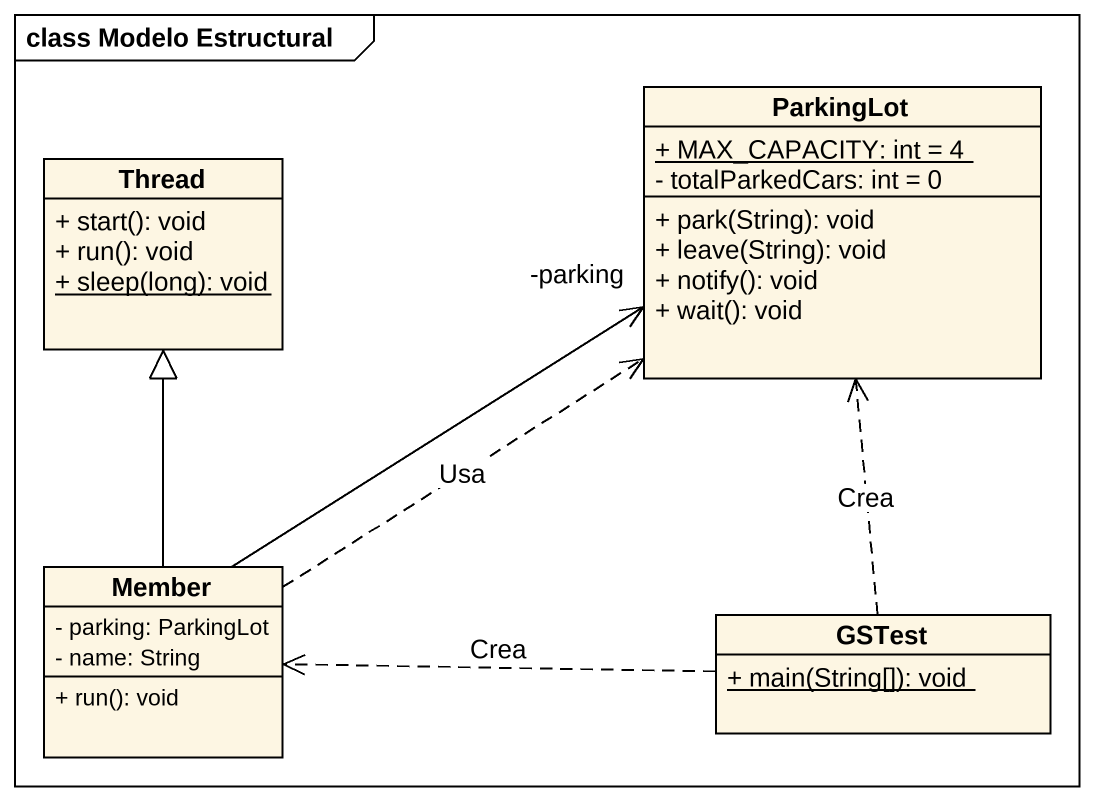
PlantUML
@startuml
mainframe class Modelo Estructural
hide circle
hide empty members
skinparam classAttributeIconSize 0
class ParkingLot {
  {static} + MAX_CAPACITY: int = 4
  - totalParkedCars: int = 0
  + park(String): void
  + leave(String): void
  + notify(): void
  + wait(): void
}
class Thread {
  + start(): void
  + run(): void
  {static} + sleep(long): void
}
class Member {
  - parking: ParkingLot
  - name: String
  + run(): void
}
class GSTest {
  {static} + main(String[]): void
}
Member .up.> ParkingLot : Usa
Member -up-> "-parking" ParkingLot
Member -up-|> Thread
GSTest .up.> ParkingLot : Crea
GSTest .left.> Member : Crea
@enduml
